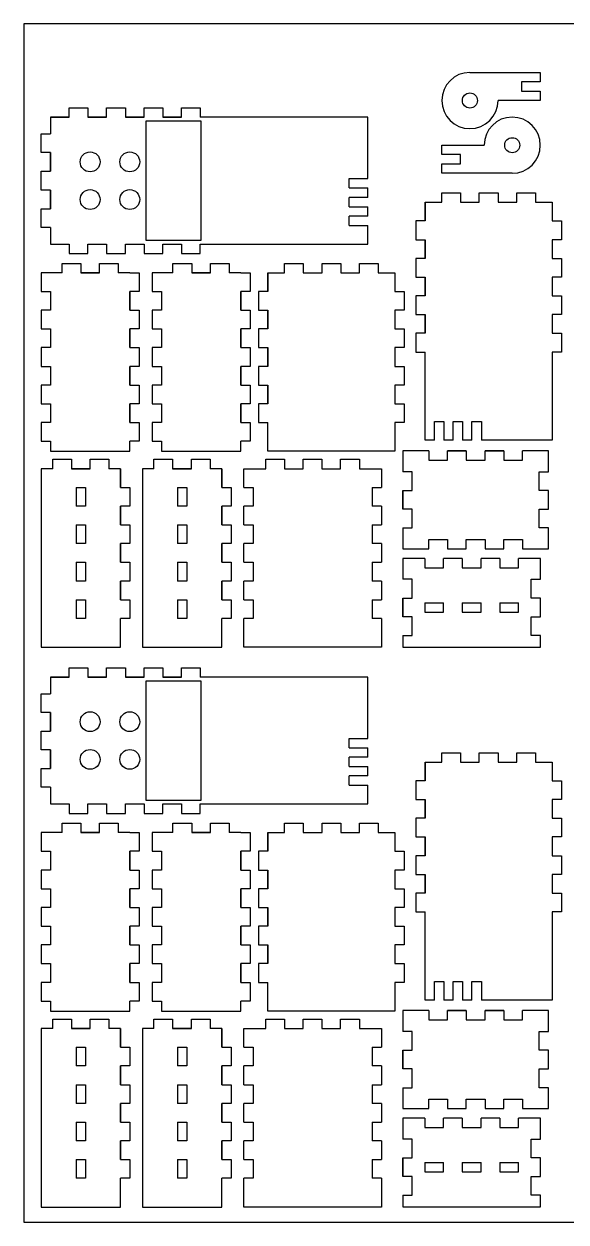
# Model space of a CAD drawing. Header units: inches. Extents: x 8.9 to 24, y -1.1 to 14.
# Drawn here: x 8.87 to 15.7, y -1.15 to 13.95 of the extents above; entities that cross this region are included whole.
import ezdxf

# ---------------------------------------------------------------- set-up
doc = ezdxf.new("R2010")
doc.units = ezdxf.units.IN
doc.header["$MEASUREMENT"] = 0

msp = doc.modelspace()

# ---------------------------------------------------------------- linework, layer by layer
for p, q in [((15.375, 13.223), (15.139, 13.223)), ((15.139, 13.223), (15.139, 13.105)), ((15.139, 13.105), (15.375, 13.105)), ((9.438, 12.777), (9.438, 12.895)), ((9.438, 12.895), (9.674, 12.895)), ((9.674, 12.895), (9.674, 12.777)), ((9.91, 12.777), (9.91, 12.895)), ((9.91, 12.895), (10.146, 12.895)), ((10.146, 12.895), (10.146, 12.777)), ((10.382, 12.777), (10.382, 12.895)), ((10.382, 12.895), (10.618, 12.895)), ((10.618, 12.895), (10.618, 12.777)), ((10.618, 12.895), (10.618, 12.777)), ((10.854, 12.777), (10.854, 12.895)), ((10.854, 12.895), (11.09, 12.895)), ((11.09, 12.895), (11.09, 12.777)), ((9.202, 12.777), (9.438, 12.777)), ((9.674, 12.777), (9.91, 12.777)), ((10.146, 12.777), (10.382, 12.777)), ((10.618, 12.777), (10.854, 12.777)), ((9.084, 12.331), (9.084, 12.567)), ((9.084, 12.567), (9.202, 12.567)), ((9.202, 12.331), (9.084, 12.331)), ((9.202, 12.095), (9.202, 12.331)), ((14.37, 12.306), (14.134, 12.306)), ((14.37, 12.188), (14.37, 12.306)), ((9.084, 11.859), (9.084, 12.095)), ((9.084, 12.095), (9.202, 12.095)), ((14.134, 12.188), (14.37, 12.188)), ((12.966, 11.885), (12.966, 12.003)), ((12.966, 12.003), (13.202, 12.003)), ((9.202, 11.859), (9.084, 11.859)), ((9.202, 11.623), (9.202, 11.859)), ((12.966, 11.885), (13.202, 11.885)), ((14.134, 11.705), (14.134, 11.823)), ((14.134, 11.823), (14.37, 11.823)), ((14.37, 11.823), (14.37, 11.705)), ((14.606, 11.705), (14.606, 11.823)), ((14.606, 11.823), (14.842, 11.823)), ((14.842, 11.823), (14.842, 11.705)), ((15.078, 11.705), (15.078, 11.823)), ((15.078, 11.823), (15.314, 11.823)), ((15.314, 11.823), (15.314, 11.705)), ((12.966, 11.649), (12.966, 11.767)), ((13.202, 11.767), (12.966, 11.767)), ((12.966, 11.649), (13.202, 11.649)), ((13.924, 11.705), (13.924, 11.469)), ((13.924, 11.705), (13.924, 11.469)), ((14.37, 11.705), (14.606, 11.705)), ((14.842, 11.705), (15.078, 11.705)), ((15.524, 11.705), (15.524, 11.469)), ((15.524, 11.705), (15.524, 11.469)), ((9.084, 11.387), (9.084, 11.623)), ((9.084, 11.623), (9.202, 11.623)), ((12.966, 11.413), (12.966, 11.531)), ((13.202, 11.531), (12.966, 11.531)), ((9.202, 11.387), (9.084, 11.387)), ((12.966, 11.413), (13.202, 11.413)), ((13.924, 11.469), (13.806, 11.469)), ((13.806, 11.469), (13.806, 11.233)), ((15.524, 11.469), (15.642, 11.469)), ((15.642, 11.469), (15.642, 11.233)), ((9.202, 11.177), (9.438, 11.177)), ((9.202, 11.177), (9.438, 11.177)), ((9.438, 11.177), (9.438, 11.059)), ((9.674, 11.177), (9.702, 11.177)), ((9.674, 11.059), (9.674, 11.177)), ((9.674, 11.177), (9.91, 11.177)), ((9.702, 11.177), (9.91, 11.177)), ((9.91, 11.177), (9.91, 11.059)), ((10.146, 11.177), (10.202, 11.177)), ((10.146, 11.059), (10.146, 11.177)), ((10.146, 11.177), (10.382, 11.177)), ((10.382, 11.177), (10.382, 11.059)), ((10.618, 11.059), (10.618, 11.177)), ((10.618, 11.177), (10.854, 11.177)), ((10.854, 11.177), (10.854, 11.059)), ((11.09, 11.059), (11.09, 11.177)), ((13.806, 11.233), (13.924, 11.233)), ((13.924, 11.233), (13.924, 11.205)), ((13.924, 11.233), (13.924, 10.997)), ((13.924, 11.205), (13.924, 10.997)), ((15.524, 11.233), (15.524, 10.997)), ((15.642, 11.233), (15.524, 11.233)), ((15.524, 11.233), (15.524, 10.997)), ((9.438, 11.059), (9.674, 11.059)), ((9.91, 11.059), (10.146, 11.059)), ((10.382, 11.059), (10.618, 11.059)), ((10.854, 11.059), (11.09, 11.059)), ((9.348, 10.817), (9.348, 10.935)), ((9.348, 10.935), (9.584, 10.935)), ((9.584, 10.935), (9.584, 10.817)), ((9.82, 10.817), (9.82, 10.935)), ((9.82, 10.935), (10.056, 10.935)), ((10.056, 10.935), (10.056, 10.817)), ((10.746, 10.817), (10.746, 10.935)), ((10.746, 10.935), (10.982, 10.935)), ((10.982, 10.935), (10.982, 10.817)), ((11.218, 10.817), (11.218, 10.935)), ((11.218, 10.935), (11.454, 10.935)), ((11.454, 10.935), (11.454, 10.817)), ((12.152, 10.817), (12.152, 10.935)), ((12.152, 10.935), (12.388, 10.935)), ((12.388, 10.935), (12.388, 10.817)), ((12.624, 10.817), (12.624, 10.935)), ((12.624, 10.935), (12.86, 10.935)), ((12.86, 10.935), (12.86, 10.817)), ((13.096, 10.817), (13.096, 10.935)), ((13.096, 10.935), (13.332, 10.935)), ((13.332, 10.935), (13.332, 10.817)), ((13.924, 10.997), (13.806, 10.997)), ((13.806, 10.997), (13.806, 10.761)), ((15.524, 10.997), (15.642, 10.997)), ((15.642, 10.997), (15.642, 10.761)), ((9.202, 10.817), (9.084, 10.817)), ((9.084, 10.817), (9.084, 10.581)), ((9.584, 10.817), (9.82, 10.817)), ((10.202, 10.817), (10.32, 10.817)), ((10.32, 10.817), (10.32, 10.581)), ((10.6, 10.817), (10.482, 10.817)), ((10.482, 10.817), (10.482, 10.581)), ((10.982, 10.817), (11.218, 10.817)), ((11.6, 10.817), (11.718, 10.817)), ((11.718, 10.817), (11.718, 10.581)), ((11.942, 10.817), (11.942, 10.581)), ((11.942, 10.817), (11.942, 10.581)), ((12.388, 10.817), (12.624, 10.817)), ((12.86, 10.817), (13.096, 10.817)), ((13.542, 10.817), (13.542, 10.581)), ((13.806, 10.761), (13.924, 10.761)), ((13.924, 10.761), (13.924, 10.705)), ((13.924, 10.761), (13.924, 10.525)), ((15.524, 10.761), (15.524, 10.525)), ((15.642, 10.761), (15.524, 10.761)), ((15.524, 10.761), (15.524, 10.525)), ((9.084, 10.581), (9.202, 10.581)), ((9.202, 10.581), (9.202, 10.345)), ((10.32, 10.581), (10.202, 10.581)), ((10.202, 10.581), (10.202, 10.345)), ((10.482, 10.581), (10.6, 10.581)), ((10.6, 10.581), (10.6, 10.345)), ((11.718, 10.581), (11.6, 10.581)), ((11.6, 10.581), (11.6, 10.345)), ((11.942, 10.581), (11.824, 10.581)), ((11.824, 10.581), (11.824, 10.345)), ((13.542, 10.581), (13.66, 10.581)), ((13.66, 10.581), (13.66, 10.345)), ((13.924, 10.525), (13.806, 10.525)), ((13.806, 10.525), (13.806, 10.289)), ((15.524, 10.525), (15.642, 10.525)), ((15.642, 10.525), (15.642, 10.289)), ((9.202, 10.345), (9.084, 10.345)), ((9.084, 10.345), (9.084, 10.109)), ((10.202, 10.345), (10.32, 10.345)), ((10.32, 10.345), (10.32, 10.109)), ((10.6, 10.345), (10.482, 10.345)), ((10.482, 10.345), (10.482, 10.109)), ((11.6, 10.345), (11.718, 10.345)), ((11.718, 10.345), (11.718, 10.109)), ((11.824, 10.345), (11.942, 10.345)), ((11.942, 10.345), (11.942, 10.317)), ((11.942, 10.345), (11.942, 10.109)), ((11.942, 10.317), (11.942, 10.109)), ((13.66, 10.345), (13.542, 10.345)), ((13.542, 10.345), (13.542, 10.109)), ((13.806, 10.289), (13.924, 10.289)), ((13.924, 10.289), (13.924, 10.053)), ((15.524, 10.289), (15.524, 10.053)), ((15.642, 10.289), (15.524, 10.289)), ((15.642, 10.289), (15.524, 10.289)), ((15.524, 10.289), (15.524, 10.053)), ((9.084, 10.109), (9.202, 10.109)), ((9.202, 10.109), (9.202, 9.873)), ((10.32, 10.109), (10.202, 10.109)), ((10.202, 10.109), (10.202, 9.873)), ((10.482, 10.109), (10.6, 10.109)), ((10.6, 10.109), (10.6, 9.873)), ((11.718, 10.109), (11.6, 10.109)), ((11.6, 10.109), (11.6, 9.873)), ((11.942, 10.109), (11.824, 10.109)), ((11.824, 10.109), (11.824, 9.873)), ((13.542, 10.109), (13.66, 10.109)), ((13.66, 10.109), (13.66, 9.873)), ((13.924, 10.053), (13.806, 10.053)), ((13.806, 10.053), (13.806, 9.817)), ((15.524, 10.053), (15.642, 10.053)), ((15.642, 10.053), (15.642, 9.817)), ((9.202, 9.873), (9.084, 9.873)), ((9.084, 9.873), (9.084, 9.637)), ((10.202, 9.873), (10.32, 9.873)), ((10.32, 9.873), (10.32, 9.637)), ((10.6, 9.873), (10.482, 9.873)), ((10.482, 9.873), (10.482, 9.637)), ((11.6, 9.873), (11.718, 9.873)), ((11.718, 9.873), (11.718, 9.637)), ((11.824, 9.873), (11.942, 9.873)), ((11.942, 9.873), (11.942, 9.817)), ((11.942, 9.873), (11.942, 9.637)), ((13.66, 9.873), (13.542, 9.873)), ((13.542, 9.873), (13.542, 9.637)), ((13.806, 9.817), (13.924, 9.817)), ((15.524, 9.817), (15.524, 9.205)), ((15.642, 9.817), (15.524, 9.817)), ((9.084, 9.637), (9.202, 9.637)), ((9.084, 9.637), (9.202, 9.637)), ((9.202, 9.637), (9.202, 9.401)), ((10.32, 9.637), (10.202, 9.637)), ((10.32, 9.637), (10.202, 9.637)), ((10.202, 9.637), (10.202, 9.401)), ((10.482, 9.637), (10.6, 9.637)), ((10.482, 9.637), (10.6, 9.637)), ((10.6, 9.637), (10.6, 9.401)), ((11.718, 9.637), (11.6, 9.637)), ((11.718, 9.637), (11.6, 9.637)), ((11.6, 9.637), (11.6, 9.401)), ((11.942, 9.637), (11.824, 9.637)), ((11.824, 9.637), (11.824, 9.401)), ((13.542, 9.637), (13.66, 9.637)), ((13.66, 9.637), (13.66, 9.401)), ((9.202, 9.401), (9.084, 9.401)), ((9.084, 9.401), (9.084, 9.165)), ((10.202, 9.401), (10.32, 9.401)), ((10.32, 9.401), (10.32, 9.165)), ((10.6, 9.401), (10.482, 9.401)), ((10.482, 9.401), (10.482, 9.165)), ((11.6, 9.401), (11.718, 9.401)), ((11.718, 9.401), (11.718, 9.165)), ((11.824, 9.401), (11.942, 9.401)), ((11.942, 9.401), (11.942, 9.165)), ((13.66, 9.401), (13.542, 9.401)), ((13.66, 9.401), (13.542, 9.401)), ((13.542, 9.401), (13.542, 9.165)), ((9.084, 9.165), (9.202, 9.165)), ((9.202, 9.165), (9.202, 8.929)), ((10.32, 9.165), (10.202, 9.165)), ((10.202, 9.165), (10.202, 8.929)), ((10.482, 9.165), (10.6, 9.165)), ((10.6, 9.165), (10.6, 8.929)), ((11.718, 9.165), (11.6, 9.165)), ((11.6, 9.165), (11.6, 8.929)), ((11.942, 9.165), (11.824, 9.165)), ((11.824, 9.165), (11.824, 8.929)), ((13.542, 9.165), (13.66, 9.165)), ((13.66, 9.165), (13.66, 8.929)), ((9.202, 8.929), (9.084, 8.929)), ((9.084, 8.929), (9.084, 8.693)), ((10.202, 8.929), (10.32, 8.929)), ((10.32, 8.929), (10.32, 8.693)), ((10.6, 8.929), (10.482, 8.929)), ((10.482, 8.929), (10.482, 8.693)), ((11.6, 8.929), (11.718, 8.929)), ((11.718, 8.929), (11.718, 8.693)), ((11.824, 8.929), (11.942, 8.929)), ((13.66, 8.929), (13.542, 8.929)), ((14.042, 8.705), (14.042, 8.941)), ((14.042, 8.941), (14.16, 8.941)), ((14.16, 8.941), (14.16, 8.705)), ((14.278, 8.705), (14.278, 8.941)), ((14.278, 8.941), (14.396, 8.941)), ((14.396, 8.941), (14.396, 8.705)), ((14.514, 8.705), (14.514, 8.941)), ((14.514, 8.941), (14.632, 8.941)), ((14.632, 8.941), (14.632, 8.705)), ((9.084, 8.693), (9.202, 8.693)), ((10.32, 8.693), (10.202, 8.693)), ((10.482, 8.693), (10.6, 8.693)), ((11.718, 8.693), (11.6, 8.693)), ((9.23, 8.347), (9.23, 8.465)), ((9.23, 8.465), (9.466, 8.465)), ((9.466, 8.465), (9.466, 8.347)), ((9.702, 8.347), (9.702, 8.465)), ((9.702, 8.465), (9.938, 8.465)), ((9.938, 8.465), (9.938, 8.347)), ((10.506, 8.347), (10.506, 8.465)), ((10.506, 8.465), (10.742, 8.465)), ((10.742, 8.465), (10.742, 8.347)), ((10.978, 8.347), (10.978, 8.465)), ((10.978, 8.465), (11.214, 8.465)), ((11.214, 8.465), (11.214, 8.347)), ((11.915, 8.347), (11.915, 8.465)), ((11.915, 8.465), (12.151, 8.465)), ((12.151, 8.465), (12.151, 8.347)), ((12.387, 8.347), (12.387, 8.465)), ((12.387, 8.465), (12.623, 8.465)), ((12.623, 8.465), (12.623, 8.347)), ((12.859, 8.347), (12.859, 8.465)), ((12.859, 8.465), (13.095, 8.465)), ((13.095, 8.465), (13.095, 8.347)), ((13.97, 8.572), (13.97, 8.454)), ((14.206, 8.454), (14.206, 8.572)), ((14.206, 8.572), (14.442, 8.572)), ((14.442, 8.572), (14.442, 8.454)), ((14.678, 8.454), (14.678, 8.572)), ((14.678, 8.572), (14.914, 8.572)), ((14.914, 8.572), (14.914, 8.454)), ((15.15, 8.454), (15.15, 8.572)), ((9.466, 8.347), (9.702, 8.347)), ((10.084, 8.347), (10.084, 8.111)), ((10.742, 8.347), (10.978, 8.347)), ((11.36, 8.347), (11.36, 8.111)), ((12.151, 8.347), (12.387, 8.347)), ((12.623, 8.347), (12.859, 8.347)), ((13.76, 8.308), (13.642, 8.308)), ((13.76, 8.072), (13.76, 8.308)), ((13.97, 8.454), (14.206, 8.454)), ((14.442, 8.454), (14.678, 8.454)), ((14.914, 8.454), (15.15, 8.454)), ((15.36, 8.072), (15.36, 8.308)), ((15.36, 8.308), (15.478, 8.308)), ((9.525, 8.111), (9.643, 8.111)), ((9.525, 8.111), (9.525, 7.875)), ((9.643, 8.111), (9.643, 7.875)), ((10.084, 8.111), (10.202, 8.111)), ((10.202, 8.111), (10.202, 7.875)), ((10.801, 8.111), (10.919, 8.111)), ((10.801, 8.111), (10.801, 7.875)), ((10.919, 8.111), (10.919, 7.875)), ((11.36, 8.111), (11.478, 8.111)), ((11.478, 8.111), (11.478, 7.875)), ((11.637, 8.111), (11.755, 8.111)), ((11.755, 8.111), (11.755, 7.875)), ((13.256, 8.111), (13.374, 8.111)), ((13.256, 8.111), (13.256, 7.875)), ((13.642, 7.836), (13.642, 8.072)), ((13.642, 8.072), (13.76, 8.072)), ((15.478, 8.072), (15.36, 8.072)), ((15.478, 7.836), (15.478, 8.072)), ((9.643, 7.875), (9.525, 7.875)), ((10.202, 7.875), (10.084, 7.875)), ((10.084, 7.875), (10.084, 7.639)), ((10.919, 7.875), (10.801, 7.875)), ((11.478, 7.875), (11.36, 7.875)), ((11.36, 7.875), (11.36, 7.639)), ((11.755, 7.875), (11.637, 7.875)), ((13.374, 7.875), (13.256, 7.875)), ((13.76, 7.836), (13.642, 7.836)), ((13.76, 7.6), (13.76, 7.836)), ((15.36, 7.6), (15.36, 7.836)), ((15.36, 7.836), (15.478, 7.836)), ((9.525, 7.639), (9.643, 7.639)), ((9.525, 7.639), (9.525, 7.403)), ((9.643, 7.639), (9.643, 7.403)), ((10.084, 7.639), (10.202, 7.639)), ((10.202, 7.639), (10.202, 7.403)), ((10.801, 7.639), (10.919, 7.639)), ((10.801, 7.639), (10.801, 7.403)), ((10.919, 7.639), (10.919, 7.403)), ((11.36, 7.639), (11.478, 7.639)), ((11.478, 7.639), (11.478, 7.403)), ((11.637, 7.639), (11.755, 7.639)), ((11.755, 7.639), (11.755, 7.403)), ((13.256, 7.639), (13.374, 7.639)), ((13.256, 7.639), (13.256, 7.403)), ((13.642, 7.6), (13.76, 7.6)), ((15.478, 7.6), (15.36, 7.6)), ((9.643, 7.403), (9.525, 7.403)), ((10.202, 7.403), (10.084, 7.403)), ((10.084, 7.403), (10.084, 7.167)), ((10.919, 7.403), (10.801, 7.403)), ((11.478, 7.403), (11.36, 7.403)), ((11.36, 7.403), (11.36, 7.167)), ((11.755, 7.403), (11.637, 7.403)), ((13.374, 7.403), (13.256, 7.403)), ((13.97, 7.336), (13.97, 7.454)), ((13.97, 7.454), (14.206, 7.454)), ((14.206, 7.454), (14.206, 7.336)), ((14.442, 7.336), (14.442, 7.454)), ((14.442, 7.454), (14.678, 7.454)), ((14.678, 7.454), (14.678, 7.336)), ((14.914, 7.336), (14.914, 7.454)), ((14.914, 7.454), (15.15, 7.454)), ((15.15, 7.454), (15.15, 7.336)), ((14.206, 7.336), (14.442, 7.336)), ((14.678, 7.336), (14.914, 7.336)), ((9.525, 7.167), (9.643, 7.167)), ((9.525, 7.167), (9.525, 6.931)), ((9.643, 7.167), (9.643, 6.931)), ((10.084, 7.167), (10.202, 7.167)), ((10.202, 7.167), (10.202, 6.931)), ((10.801, 7.167), (10.919, 7.167)), ((10.801, 7.167), (10.801, 6.931)), ((10.919, 7.167), (10.919, 6.931)), ((11.36, 7.167), (11.478, 7.167)), ((11.478, 7.167), (11.478, 6.931)), ((11.637, 7.167), (11.755, 7.167)), ((11.755, 7.167), (11.755, 6.931)), ((13.256, 7.167), (13.374, 7.167)), ((13.256, 7.167), (13.256, 6.931)), ((13.642, 7.217), (13.642, 7.099)), ((13.92, 7.217), (13.92, 7.099)), ((13.92, 7.099), (14.156, 7.099)), ((14.156, 7.099), (14.156, 7.217)), ((14.392, 7.217), (14.392, 7.099)), ((14.392, 7.099), (14.628, 7.099)), ((14.628, 7.099), (14.628, 7.217)), ((14.864, 7.217), (14.864, 7.099)), ((14.864, 7.099), (15.1, 7.099)), ((15.1, 7.099), (15.1, 7.217)), ((13.76, 6.953), (13.642, 6.953)), ((13.76, 6.717), (13.76, 6.953)), ((15.26, 6.717), (15.26, 6.953)), ((15.26, 6.953), (15.378, 6.953)), ((9.643, 6.931), (9.525, 6.931)), ((10.202, 6.931), (10.084, 6.931)), ((10.202, 6.931), (10.084, 6.931)), ((10.084, 6.931), (10.084, 6.695)), ((10.919, 6.931), (10.801, 6.931)), ((11.478, 6.931), (11.36, 6.931)), ((11.478, 6.931), (11.36, 6.931)), ((11.36, 6.931), (11.36, 6.695)), ((11.755, 6.931), (11.637, 6.931)), ((13.374, 6.931), (13.256, 6.931)), ((9.525, 6.695), (9.643, 6.695)), ((9.525, 6.695), (9.525, 6.459)), ((9.643, 6.695), (9.643, 6.459)), ((10.084, 6.695), (10.202, 6.695)), ((10.202, 6.695), (10.202, 6.459)), ((10.801, 6.695), (10.919, 6.695)), ((10.801, 6.695), (10.801, 6.459)), ((10.919, 6.695), (10.919, 6.459)), ((11.36, 6.695), (11.478, 6.695)), ((11.478, 6.695), (11.478, 6.459)), ((11.637, 6.695), (11.755, 6.695)), ((11.755, 6.695), (11.755, 6.459)), ((13.256, 6.695), (13.374, 6.695)), ((13.256, 6.695), (13.256, 6.459)), ((13.642, 6.481), (13.642, 6.717)), ((13.642, 6.717), (13.76, 6.717)), ((13.92, 6.658), (13.92, 6.54)), ((13.92, 6.658), (14.156, 6.658)), ((14.156, 6.54), (14.156, 6.658)), ((14.392, 6.658), (14.392, 6.54)), ((14.392, 6.658), (14.628, 6.658)), ((14.628, 6.54), (14.628, 6.658)), ((14.864, 6.658), (14.864, 6.54)), ((14.864, 6.658), (15.1, 6.658)), ((15.1, 6.54), (15.1, 6.658)), ((15.378, 6.717), (15.26, 6.717)), ((15.378, 6.481), (15.378, 6.717)), ((13.92, 6.54), (14.156, 6.54)), ((14.392, 6.54), (14.628, 6.54)), ((14.864, 6.54), (15.1, 6.54)), ((9.643, 6.459), (9.525, 6.459)), ((10.202, 6.459), (10.084, 6.459)), ((10.919, 6.459), (10.801, 6.459)), ((11.478, 6.459), (11.36, 6.459)), ((11.755, 6.459), (11.637, 6.459)), ((13.374, 6.459), (13.256, 6.459)), ((13.76, 6.481), (13.642, 6.481)), ((13.76, 6.245), (13.76, 6.481)), ((15.26, 6.245), (15.26, 6.481)), ((15.26, 6.481), (15.378, 6.481)), ((13.642, 6.245), (13.76, 6.245)), ((15.378, 6.245), (15.26, 6.245)), ((9.438, 5.721), (9.438, 5.839)), ((9.438, 5.839), (9.674, 5.839)), ((9.674, 5.839), (9.674, 5.721)), ((9.91, 5.721), (9.91, 5.839)), ((9.91, 5.839), (10.146, 5.839)), ((10.146, 5.839), (10.146, 5.721)), ((10.382, 5.721), (10.382, 5.839)), ((10.382, 5.839), (10.618, 5.839)), ((10.618, 5.839), (10.618, 5.721)), ((10.618, 5.839), (10.618, 5.721)), ((10.854, 5.721), (10.854, 5.839)), ((10.854, 5.839), (11.09, 5.839)), ((11.09, 5.839), (11.09, 5.721)), ((9.202, 5.721), (9.438, 5.721)), ((9.674, 5.721), (9.91, 5.721)), ((10.146, 5.721), (10.382, 5.721)), ((10.618, 5.721), (10.854, 5.721)), ((9.084, 5.275), (9.084, 5.511)), ((9.084, 5.511), (9.202, 5.511)), ((9.202, 5.275), (9.084, 5.275)), ((9.202, 5.039), (9.202, 5.275)), ((9.084, 4.803), (9.084, 5.039)), ((9.084, 5.039), (9.202, 5.039)), ((12.966, 4.829), (12.966, 4.947)), ((12.966, 4.947), (13.202, 4.947)), ((9.202, 4.803), (9.084, 4.803)), ((9.202, 4.567), (9.202, 4.803)), ((12.966, 4.829), (13.202, 4.829)), ((12.966, 4.593), (12.966, 4.711)), ((13.202, 4.711), (12.966, 4.711)), ((14.134, 4.649), (14.134, 4.767)), ((14.134, 4.767), (14.37, 4.767)), ((14.37, 4.767), (14.37, 4.649)), ((14.606, 4.649), (14.606, 4.767)), ((14.606, 4.767), (14.842, 4.767)), ((14.842, 4.767), (14.842, 4.649)), ((15.078, 4.649), (15.078, 4.767)), ((15.078, 4.767), (15.314, 4.767)), ((15.314, 4.767), (15.314, 4.649)), ((9.084, 4.331), (9.084, 4.567)), ((9.084, 4.567), (9.202, 4.567)), ((12.966, 4.593), (13.202, 4.593)), ((13.924, 4.649), (13.924, 4.413)), ((13.924, 4.649), (13.924, 4.413)), ((14.37, 4.649), (14.606, 4.649)), ((14.842, 4.649), (15.078, 4.649)), ((15.524, 4.649), (15.524, 4.413)), ((15.524, 4.649), (15.524, 4.413)), ((12.966, 4.357), (12.966, 4.475)), ((13.202, 4.475), (12.966, 4.475)), ((13.924, 4.413), (13.806, 4.413)), ((13.806, 4.413), (13.806, 4.177)), ((15.524, 4.413), (15.642, 4.413)), ((15.642, 4.413), (15.642, 4.177)), ((9.202, 4.331), (9.084, 4.331)), ((12.966, 4.357), (13.202, 4.357)), ((9.202, 4.121), (9.438, 4.121)), ((9.202, 4.121), (9.438, 4.121)), ((9.438, 4.121), (9.438, 4.003)), ((9.674, 4.003), (9.674, 4.121)), ((9.674, 4.121), (9.91, 4.121)), ((9.674, 4.121), (9.702, 4.121)), ((9.702, 4.121), (9.91, 4.121)), ((9.91, 4.121), (9.91, 4.003)), ((10.146, 4.003), (10.146, 4.121)), ((10.146, 4.121), (10.382, 4.121)), ((10.146, 4.121), (10.202, 4.121)), ((10.382, 4.121), (10.382, 4.003)), ((10.618, 4.003), (10.618, 4.121)), ((10.618, 4.121), (10.854, 4.121)), ((10.854, 4.121), (10.854, 4.003)), ((11.09, 4.003), (11.09, 4.121)), ((13.806, 4.177), (13.924, 4.177)), ((13.924, 4.177), (13.924, 3.941)), ((13.924, 4.177), (13.924, 4.149)), ((13.924, 4.149), (13.924, 3.941)), ((15.642, 4.177), (15.524, 4.177)), ((15.524, 4.177), (15.524, 3.941)), ((15.524, 4.177), (15.524, 3.941)), ((9.438, 4.003), (9.674, 4.003)), ((9.91, 4.003), (10.146, 4.003)), ((10.382, 4.003), (10.618, 4.003)), ((10.854, 4.003), (11.09, 4.003)), ((13.924, 3.941), (13.806, 3.941)), ((13.806, 3.941), (13.806, 3.705)), ((15.524, 3.941), (15.642, 3.941)), ((15.642, 3.941), (15.642, 3.705)), ((9.348, 3.761), (9.348, 3.879)), ((9.348, 3.879), (9.584, 3.879)), ((9.584, 3.879), (9.584, 3.761)), ((9.82, 3.761), (9.82, 3.879)), ((9.82, 3.879), (10.056, 3.879)), ((10.056, 3.879), (10.056, 3.761)), ((10.746, 3.761), (10.746, 3.879)), ((10.746, 3.879), (10.982, 3.879)), ((10.982, 3.879), (10.982, 3.761)), ((11.218, 3.761), (11.218, 3.879)), ((11.218, 3.879), (11.454, 3.879)), ((11.454, 3.879), (11.454, 3.761)), ((12.152, 3.761), (12.152, 3.879)), ((12.152, 3.879), (12.388, 3.879)), ((12.388, 3.879), (12.388, 3.761)), ((12.624, 3.761), (12.624, 3.879)), ((12.624, 3.879), (12.86, 3.879)), ((12.86, 3.879), (12.86, 3.761)), ((13.096, 3.761), (13.096, 3.879)), ((13.096, 3.879), (13.332, 3.879)), ((13.332, 3.879), (13.332, 3.761)), ((9.202, 3.761), (9.084, 3.761)), ((9.084, 3.761), (9.084, 3.525)), ((9.584, 3.761), (9.82, 3.761)), ((10.202, 3.761), (10.32, 3.761)), ((10.32, 3.761), (10.32, 3.525)), ((10.6, 3.761), (10.482, 3.761)), ((10.482, 3.761), (10.482, 3.525)), ((10.982, 3.761), (11.218, 3.761)), ((11.6, 3.761), (11.718, 3.761)), ((11.718, 3.761), (11.718, 3.525)), ((11.942, 3.761), (11.942, 3.525)), ((11.942, 3.761), (11.942, 3.525)), ((12.388, 3.761), (12.624, 3.761)), ((12.86, 3.761), (13.096, 3.761)), ((13.542, 3.761), (13.542, 3.525)), ((13.806, 3.705), (13.924, 3.705)), ((13.924, 3.705), (13.924, 3.469)), ((13.924, 3.705), (13.924, 3.649)), ((15.642, 3.705), (15.524, 3.705)), ((15.524, 3.705), (15.524, 3.469)), ((15.524, 3.705), (15.524, 3.469)), ((9.084, 3.525), (9.202, 3.525)), ((9.202, 3.525), (9.202, 3.289)), ((10.32, 3.525), (10.202, 3.525)), ((10.202, 3.525), (10.202, 3.289)), ((10.482, 3.525), (10.6, 3.525)), ((10.6, 3.525), (10.6, 3.289)), ((11.718, 3.525), (11.6, 3.525)), ((11.6, 3.525), (11.6, 3.289)), ((11.942, 3.525), (11.824, 3.525)), ((11.824, 3.525), (11.824, 3.289)), ((13.542, 3.525), (13.66, 3.525)), ((13.66, 3.525), (13.66, 3.289)), ((13.924, 3.469), (13.806, 3.469)), ((13.806, 3.469), (13.806, 3.233)), ((15.524, 3.469), (15.642, 3.469)), ((15.642, 3.469), (15.642, 3.233)), ((9.202, 3.289), (9.084, 3.289)), ((9.084, 3.289), (9.084, 3.053)), ((10.202, 3.289), (10.32, 3.289)), ((10.32, 3.289), (10.32, 3.053)), ((10.6, 3.289), (10.482, 3.289)), ((10.482, 3.289), (10.482, 3.053)), ((11.6, 3.289), (11.718, 3.289)), ((11.718, 3.289), (11.718, 3.053)), ((11.824, 3.289), (11.942, 3.289)), ((11.942, 3.289), (11.942, 3.053)), ((11.942, 3.289), (11.942, 3.261)), ((11.942, 3.261), (11.942, 3.053)), ((13.66, 3.289), (13.542, 3.289)), ((13.542, 3.289), (13.542, 3.053)), ((13.806, 3.233), (13.924, 3.233)), ((13.924, 3.233), (13.924, 2.997)), ((15.642, 3.233), (15.524, 3.233)), ((15.642, 3.233), (15.524, 3.233)), ((15.524, 3.233), (15.524, 2.997)), ((15.524, 3.233), (15.524, 2.997)), ((9.084, 3.053), (9.202, 3.053)), ((9.202, 3.053), (9.202, 2.817)), ((10.32, 3.053), (10.202, 3.053)), ((10.202, 3.053), (10.202, 2.817)), ((10.482, 3.053), (10.6, 3.053)), ((10.6, 3.053), (10.6, 2.817)), ((11.718, 3.053), (11.6, 3.053)), ((11.6, 3.053), (11.6, 2.817)), ((11.942, 3.053), (11.824, 3.053)), ((11.824, 3.053), (11.824, 2.817)), ((13.542, 3.053), (13.66, 3.053)), ((13.66, 3.053), (13.66, 2.817)), ((13.924, 2.997), (13.806, 2.997)), ((13.806, 2.997), (13.806, 2.761)), ((15.524, 2.997), (15.642, 2.997)), ((15.642, 2.997), (15.642, 2.761)), ((9.202, 2.817), (9.084, 2.817)), ((9.084, 2.817), (9.084, 2.581)), ((10.202, 2.817), (10.32, 2.817)), ((10.32, 2.817), (10.32, 2.581)), ((10.6, 2.817), (10.482, 2.817)), ((10.482, 2.817), (10.482, 2.581)), ((11.6, 2.817), (11.718, 2.817)), ((11.718, 2.817), (11.718, 2.581)), ((11.824, 2.817), (11.942, 2.817)), ((11.942, 2.817), (11.942, 2.581)), ((11.942, 2.817), (11.942, 2.761)), ((13.66, 2.817), (13.542, 2.817)), ((13.542, 2.817), (13.542, 2.581)), ((13.806, 2.761), (13.924, 2.761)), ((15.642, 2.761), (15.524, 2.761)), ((15.524, 2.761), (15.524, 2.149)), ((9.084, 2.581), (9.202, 2.581)), ((9.084, 2.581), (9.202, 2.581)), ((9.202, 2.581), (9.202, 2.345)), ((10.32, 2.581), (10.202, 2.581)), ((10.32, 2.581), (10.202, 2.581)), ((10.202, 2.581), (10.202, 2.345)), ((10.482, 2.581), (10.6, 2.581)), ((10.482, 2.581), (10.6, 2.581)), ((10.6, 2.581), (10.6, 2.345)), ((11.718, 2.581), (11.6, 2.581)), ((11.718, 2.581), (11.6, 2.581)), ((11.6, 2.581), (11.6, 2.345)), ((11.942, 2.581), (11.824, 2.581)), ((11.824, 2.581), (11.824, 2.345)), ((13.542, 2.581), (13.66, 2.581)), ((13.66, 2.581), (13.66, 2.345)), ((9.202, 2.345), (9.084, 2.345)), ((9.084, 2.345), (9.084, 2.109)), ((10.202, 2.345), (10.32, 2.345)), ((10.32, 2.345), (10.32, 2.109)), ((10.6, 2.345), (10.482, 2.345)), ((10.482, 2.345), (10.482, 2.109)), ((11.6, 2.345), (11.718, 2.345)), ((11.718, 2.345), (11.718, 2.109)), ((11.824, 2.345), (11.942, 2.345)), ((11.942, 2.345), (11.942, 2.109)), ((13.66, 2.345), (13.542, 2.345)), ((13.66, 2.345), (13.542, 2.345)), ((13.542, 2.345), (13.542, 2.109)), ((9.084, 2.109), (9.202, 2.109)), ((9.202, 2.109), (9.202, 1.873)), ((10.32, 2.109), (10.202, 2.109)), ((10.202, 2.109), (10.202, 1.873)), ((10.482, 2.109), (10.6, 2.109)), ((10.6, 2.109), (10.6, 1.873)), ((11.718, 2.109), (11.6, 2.109)), ((11.6, 2.109), (11.6, 1.873)), ((11.942, 2.109), (11.824, 2.109)), ((11.824, 2.109), (11.824, 1.873)), ((13.542, 2.109), (13.66, 2.109)), ((13.66, 2.109), (13.66, 1.873)), ((9.202, 1.873), (9.084, 1.873)), ((9.084, 1.873), (9.084, 1.637)), ((10.202, 1.873), (10.32, 1.873)), ((10.32, 1.873), (10.32, 1.637)), ((10.6, 1.873), (10.482, 1.873)), ((10.482, 1.873), (10.482, 1.637)), ((11.6, 1.873), (11.718, 1.873)), ((11.718, 1.873), (11.718, 1.637)), ((11.824, 1.873), (11.942, 1.873)), ((13.66, 1.873), (13.542, 1.873)), ((14.042, 1.649), (14.042, 1.885)), ((14.042, 1.885), (14.16, 1.885)), ((14.16, 1.885), (14.16, 1.649)), ((14.278, 1.649), (14.278, 1.885)), ((14.278, 1.885), (14.396, 1.885)), ((14.396, 1.885), (14.396, 1.649)), ((14.514, 1.649), (14.514, 1.885)), ((14.514, 1.885), (14.632, 1.885)), ((14.632, 1.885), (14.632, 1.649)), ((9.084, 1.637), (9.202, 1.637)), ((10.32, 1.637), (10.202, 1.637)), ((10.482, 1.637), (10.6, 1.637)), ((11.718, 1.637), (11.6, 1.637)), ((13.97, 1.517), (13.97, 1.399)), ((14.206, 1.399), (14.206, 1.517)), ((14.206, 1.517), (14.442, 1.517)), ((14.442, 1.517), (14.442, 1.399)), ((14.678, 1.399), (14.678, 1.517)), ((14.678, 1.517), (14.914, 1.517)), ((14.914, 1.517), (14.914, 1.399)), ((15.15, 1.399), (15.15, 1.517)), ((9.23, 1.291), (9.23, 1.409)), ((9.23, 1.409), (9.466, 1.409)), ((9.466, 1.409), (9.466, 1.291)), ((9.702, 1.291), (9.702, 1.409)), ((9.702, 1.409), (9.938, 1.409)), ((9.938, 1.409), (9.938, 1.291)), ((10.506, 1.291), (10.506, 1.409)), ((10.506, 1.409), (10.742, 1.409)), ((10.742, 1.409), (10.742, 1.291)), ((10.978, 1.291), (10.978, 1.409)), ((10.978, 1.409), (11.214, 1.409)), ((11.214, 1.409), (11.214, 1.291)), ((11.915, 1.291), (11.915, 1.409)), ((11.915, 1.409), (12.151, 1.409)), ((12.151, 1.409), (12.151, 1.291)), ((12.387, 1.291), (12.387, 1.409)), ((12.387, 1.409), (12.623, 1.409)), ((12.623, 1.409), (12.623, 1.291)), ((12.859, 1.291), (12.859, 1.409)), ((12.859, 1.409), (13.095, 1.409)), ((13.095, 1.409), (13.095, 1.291)), ((13.97, 1.399), (14.206, 1.399)), ((14.442, 1.399), (14.678, 1.399)), ((14.914, 1.399), (15.15, 1.399)), ((9.466, 1.291), (9.702, 1.291)), ((10.084, 1.291), (10.084, 1.055)), ((10.742, 1.291), (10.978, 1.291)), ((11.36, 1.291), (11.36, 1.055)), ((12.151, 1.291), (12.387, 1.291)), ((12.623, 1.291), (12.859, 1.291)), ((13.76, 1.253), (13.642, 1.253)), ((13.76, 1.017), (13.76, 1.253)), ((15.36, 1.017), (15.36, 1.253)), ((15.36, 1.253), (15.478, 1.253)), ((9.525, 1.055), (9.643, 1.055)), ((9.525, 1.055), (9.525, 0.819)), ((9.643, 1.055), (9.643, 0.819)), ((10.084, 1.055), (10.202, 1.055)), ((10.202, 1.055), (10.202, 0.819)), ((10.801, 1.055), (10.919, 1.055)), ((10.801, 1.055), (10.801, 0.819)), ((10.919, 1.055), (10.919, 0.819)), ((11.36, 1.055), (11.478, 1.055)), ((11.478, 1.055), (11.478, 0.819)), ((11.637, 1.055), (11.755, 1.055)), ((11.755, 1.055), (11.755, 0.819)), ((13.256, 1.055), (13.374, 1.055)), ((13.256, 1.055), (13.256, 0.819)), ((13.642, 0.781), (13.642, 1.017)), ((13.642, 1.017), (13.76, 1.017)), ((15.478, 1.017), (15.36, 1.017)), ((15.478, 0.781), (15.478, 1.017)), ((9.643, 0.819), (9.525, 0.819)), ((10.202, 0.819), (10.084, 0.819)), ((10.084, 0.819), (10.084, 0.583)), ((10.919, 0.819), (10.801, 0.819)), ((11.478, 0.819), (11.36, 0.819)), ((11.36, 0.819), (11.36, 0.583)), ((11.755, 0.819), (11.637, 0.819)), ((13.374, 0.819), (13.256, 0.819)), ((13.76, 0.781), (13.642, 0.781)), ((13.76, 0.545), (13.76, 0.781)), ((15.36, 0.545), (15.36, 0.781)), ((15.36, 0.781), (15.478, 0.781)), ((9.525, 0.583), (9.643, 0.583)), ((9.525, 0.583), (9.525, 0.347)), ((9.643, 0.583), (9.643, 0.347)), ((10.084, 0.583), (10.202, 0.583)), ((10.202, 0.583), (10.202, 0.347)), ((10.801, 0.583), (10.919, 0.583)), ((10.801, 0.583), (10.801, 0.347)), ((10.919, 0.583), (10.919, 0.347)), ((11.36, 0.583), (11.478, 0.583)), ((11.478, 0.583), (11.478, 0.347)), ((11.637, 0.583), (11.755, 0.583)), ((11.755, 0.583), (11.755, 0.347)), ((13.256, 0.583), (13.374, 0.583)), ((13.256, 0.583), (13.256, 0.347)), ((13.642, 0.545), (13.76, 0.545)), ((15.478, 0.545), (15.36, 0.545)), ((9.643, 0.347), (9.525, 0.347)), ((10.202, 0.347), (10.084, 0.347)), ((10.084, 0.347), (10.084, 0.111)), ((10.919, 0.347), (10.801, 0.347)), ((11.478, 0.347), (11.36, 0.347)), ((11.36, 0.347), (11.36, 0.111)), ((11.755, 0.347), (11.637, 0.347)), ((13.374, 0.347), (13.256, 0.347)), ((13.97, 0.281), (13.97, 0.399)), ((13.97, 0.399), (14.206, 0.399)), ((14.206, 0.399), (14.206, 0.281)), ((14.442, 0.281), (14.442, 0.399)), ((14.442, 0.399), (14.678, 0.399)), ((14.678, 0.399), (14.678, 0.281)), ((14.914, 0.281), (14.914, 0.399)), ((14.914, 0.399), (15.15, 0.399)), ((15.15, 0.399), (15.15, 0.281)), ((13.642, 0.162), (13.642, 0.044)), ((13.92, 0.162), (13.92, 0.044)), ((14.156, 0.044), (14.156, 0.162)), ((14.206, 0.281), (14.442, 0.281)), ((14.392, 0.162), (14.392, 0.044)), ((14.628, 0.044), (14.628, 0.162)), ((14.678, 0.281), (14.914, 0.281)), ((14.864, 0.162), (14.864, 0.044)), ((15.1, 0.044), (15.1, 0.162)), ((9.525, 0.111), (9.643, 0.111)), ((9.525, 0.111), (9.525, -0.125)), ((9.643, 0.111), (9.643, -0.125)), ((10.084, 0.111), (10.202, 0.111)), ((10.202, 0.111), (10.202, -0.125)), ((10.801, 0.111), (10.919, 0.111)), ((10.801, 0.111), (10.801, -0.125)), ((10.919, 0.111), (10.919, -0.125)), ((11.36, 0.111), (11.478, 0.111)), ((11.478, 0.111), (11.478, -0.125)), ((11.637, 0.111), (11.755, 0.111)), ((11.755, 0.111), (11.755, -0.125)), ((13.256, 0.111), (13.374, 0.111)), ((13.256, 0.111), (13.256, -0.125)), ((13.92, 0.044), (14.156, 0.044)), ((14.392, 0.044), (14.628, 0.044)), ((14.864, 0.044), (15.1, 0.044)), ((9.643, -0.125), (9.525, -0.125)), ((10.202, -0.125), (10.084, -0.125)), ((10.202, -0.125), (10.084, -0.125)), ((10.084, -0.125), (10.084, -0.361)), ((10.919, -0.125), (10.801, -0.125)), ((11.478, -0.125), (11.36, -0.125)), ((11.478, -0.125), (11.36, -0.125)), ((11.36, -0.125), (11.36, -0.361)), ((11.755, -0.125), (11.637, -0.125)), ((13.374, -0.125), (13.256, -0.125)), ((13.76, -0.102), (13.642, -0.102)), ((13.76, -0.338), (13.76, -0.102)), ((15.26, -0.338), (15.26, -0.102)), ((15.26, -0.102), (15.378, -0.102)), ((9.525, -0.361), (9.643, -0.361)), ((9.525, -0.361), (9.525, -0.597)), ((9.643, -0.361), (9.643, -0.597)), ((10.084, -0.361), (10.202, -0.361)), ((10.202, -0.361), (10.202, -0.597)), ((10.801, -0.361), (10.919, -0.361)), ((10.801, -0.361), (10.801, -0.597)), ((10.919, -0.361), (10.919, -0.597)), ((11.36, -0.361), (11.478, -0.361)), ((11.478, -0.361), (11.478, -0.597)), ((11.637, -0.361), (11.755, -0.361)), ((11.755, -0.361), (11.755, -0.597)), ((13.256, -0.361), (13.374, -0.361)), ((13.256, -0.361), (13.256, -0.597)), ((13.642, -0.574), (13.642, -0.338)), ((13.642, -0.338), (13.76, -0.338)), ((13.92, -0.397), (13.92, -0.515)), ((13.92, -0.397), (14.156, -0.397)), ((14.156, -0.515), (14.156, -0.397)), ((14.392, -0.397), (14.392, -0.515)), ((14.392, -0.397), (14.628, -0.397)), ((14.628, -0.515), (14.628, -0.397)), ((14.864, -0.397), (14.864, -0.515)), ((14.864, -0.397), (15.1, -0.397)), ((15.1, -0.515), (15.1, -0.397)), ((15.378, -0.338), (15.26, -0.338)), ((15.378, -0.574), (15.378, -0.338)), ((9.643, -0.597), (9.525, -0.597)), ((10.202, -0.597), (10.084, -0.597)), ((10.919, -0.597), (10.801, -0.597)), ((11.478, -0.597), (11.36, -0.597)), ((11.755, -0.597), (11.637, -0.597)), ((13.374, -0.597), (13.256, -0.597)), ((13.76, -0.574), (13.642, -0.574)), ((13.76, -0.81), (13.76, -0.574)), ((13.92, -0.515), (14.156, -0.515)), ((14.392, -0.515), (14.628, -0.515)), ((14.864, -0.515), (15.1, -0.515)), ((15.26, -0.81), (15.26, -0.574)), ((15.26, -0.574), (15.378, -0.574)), ((13.642, -0.81), (13.76, -0.81)), ((15.378, -0.81), (15.26, -0.81))]:
    msp.add_line(p, q)
for points in [[(8.868, -1.148), (23.968, -1.148), (23.968, 13.952), (8.868, 13.952)], [(11.102, 11.227), (11.102, 12.727), (10.402, 12.727), (10.402, 11.227)], [(11.102, 4.171), (11.102, 5.671), (10.402, 5.671), (10.402, 4.171)]]:
    msp.add_lwpolyline(points, close=True)
for points in [[(14.488, 13.341), (15.375, 13.341), (15.375, 13.223)], [(15.375, 13.105), (15.375, 12.987), (14.842, 12.987)], [(9.438, 12.777), (9.202, 12.777), (9.202, 12.567)], [(9.91, 12.777), (9.674, 12.777)], [(10.382, 12.777), (10.146, 12.777)], [(10.854, 12.777), (10.618, 12.777)], [(13.202, 12.003), (13.202, 12.777), (11.09, 12.777)], [(14.134, 12.306), (14.134, 12.424), (14.667, 12.424)], [(9.202, 12.331), (9.202, 12.095)], [(15.021, 12.07), (14.134, 12.07), (14.134, 12.188)], [(9.202, 11.859), (9.202, 11.623)], [(13.202, 11.767), (13.202, 11.885)], [(13.202, 11.531), (13.202, 11.649)], [(13.924, 11.469), (13.924, 11.705), (14.134, 11.705)], [(14.37, 11.705), (14.606, 11.705)], [(14.842, 11.705), (15.078, 11.705)], [(15.314, 11.705), (15.524, 11.705), (15.524, 11.469)], [(9.202, 11.387), (9.202, 11.177), (9.438, 11.177)], [(11.09, 11.177), (13.202, 11.177), (13.202, 11.413)], [(9.674, 11.177), (9.91, 11.177)], [(10.146, 11.177), (10.382, 11.177)], [(10.618, 11.177), (10.854, 11.177)], [(13.924, 10.997), (13.924, 11.233)], [(15.524, 11.233), (15.524, 10.997)], [(9.348, 10.817), (9.202, 10.817)], [(9.82, 10.817), (9.584, 10.817)], [(10.202, 10.817), (10.056, 10.817)], [(10.746, 10.817), (10.6, 10.817)], [(11.218, 10.817), (10.982, 10.817)], [(11.6, 10.817), (11.454, 10.817)], [(11.942, 10.581), (11.942, 10.817), (12.152, 10.817)], [(12.388, 10.817), (12.624, 10.817)], [(12.86, 10.817), (13.096, 10.817)], [(13.332, 10.817), (13.542, 10.817), (13.542, 10.581)], [(13.924, 10.525), (13.924, 10.761)], [(15.524, 10.761), (15.524, 10.525)], [(9.202, 10.581), (9.202, 10.345)], [(10.202, 10.345), (10.202, 10.581)], [(10.6, 10.581), (10.6, 10.345)], [(11.6, 10.345), (11.6, 10.581)], [(11.942, 10.109), (11.942, 10.345)], [(13.542, 10.345), (13.542, 10.109)], [(13.924, 10.053), (13.924, 10.289)], [(15.524, 10.289), (15.524, 10.053)], [(9.202, 10.109), (9.202, 9.873)], [(10.202, 9.873), (10.202, 10.109)], [(10.6, 10.109), (10.6, 9.873)], [(11.6, 9.873), (11.6, 10.109)], [(11.942, 9.637), (11.942, 9.873)], [(13.542, 9.873), (13.542, 9.637)], [(14.042, 8.705), (13.924, 8.705), (13.924, 9.817)], [(15.524, 9.817), (15.524, 8.705), (14.632, 8.705)], [(9.202, 9.637), (9.202, 9.401)], [(10.202, 9.401), (10.202, 9.637)], [(10.6, 9.637), (10.6, 9.401)], [(11.6, 9.401), (11.6, 9.637)], [(11.942, 9.165), (11.942, 9.401)], [(13.542, 9.401), (13.542, 9.165)], [(9.202, 9.165), (9.202, 8.929)], [(10.202, 8.929), (10.202, 9.165)], [(10.6, 9.165), (10.6, 8.929)], [(11.6, 8.929), (11.6, 9.165)], [(13.542, 8.929), (13.542, 8.567), (11.942, 8.567), (11.942, 8.929)], [(9.202, 8.693), (9.202, 8.567), (10.202, 8.567), (10.202, 8.693)], [(10.6, 8.693), (10.6, 8.567), (11.6, 8.567), (11.6, 8.693)], [(14.278, 8.705), (14.16, 8.705)], [(14.514, 8.705), (14.396, 8.705)], [(13.97, 8.572), (13.642, 8.572), (13.642, 8.308)], [(14.442, 8.572), (14.206, 8.572)], [(14.914, 8.572), (14.678, 8.572)], [(15.478, 8.308), (15.478, 8.572), (15.15, 8.572)], [(9.23, 8.347), (9.084, 8.347), (9.084, 6.097), (10.084, 6.097), (10.084, 6.459)], [(9.702, 8.347), (9.466, 8.347)], [(10.084, 8.111), (10.084, 8.347), (9.938, 8.347)], [(10.506, 8.347), (10.36, 8.347), (10.36, 6.097), (11.36, 6.097), (11.36, 6.459)], [(10.978, 8.347), (10.742, 8.347)], [(11.36, 8.111), (11.36, 8.347), (11.214, 8.347)], [(11.637, 8.111), (11.637, 8.347), (11.915, 8.347)], [(12.151, 8.347), (12.387, 8.347)], [(12.623, 8.347), (12.859, 8.347)], [(13.095, 8.347), (13.374, 8.347), (13.374, 8.111)], [(13.642, 8.072), (13.642, 7.836)], [(15.478, 7.836), (15.478, 8.072)], [(10.084, 7.639), (10.084, 7.875)], [(11.36, 7.639), (11.36, 7.875)], [(11.637, 7.639), (11.637, 7.875)], [(13.374, 7.875), (13.374, 7.639)], [(13.642, 7.6), (13.642, 7.336), (13.97, 7.336)], [(15.15, 7.336), (15.478, 7.336), (15.478, 7.6)], [(10.084, 7.167), (10.084, 7.403)], [(11.36, 7.167), (11.36, 7.403)], [(11.637, 7.167), (11.637, 7.403)], [(13.374, 7.403), (13.374, 7.167)], [(14.206, 7.336), (14.442, 7.336)], [(14.678, 7.336), (14.914, 7.336)], [(13.92, 7.217), (13.642, 7.217), (13.642, 6.953)], [(14.392, 7.217), (14.156, 7.217)], [(14.864, 7.217), (14.628, 7.217)], [(15.378, 6.953), (15.378, 7.217), (15.1, 7.217)], [(10.084, 6.695), (10.084, 6.931)], [(11.36, 6.695), (11.36, 6.931)], [(11.637, 6.695), (11.637, 6.931)], [(13.374, 6.931), (13.374, 6.695)], [(13.642, 6.717), (13.642, 6.481)], [(15.378, 6.481), (15.378, 6.717)], [(13.374, 6.459), (13.374, 6.097), (11.637, 6.097), (11.637, 6.459)], [(13.642, 6.245), (13.642, 6.099), (15.378, 6.099), (15.378, 6.245)], [(9.438, 5.721), (9.202, 5.721), (9.202, 5.511)], [(9.91, 5.721), (9.674, 5.721)], [(10.382, 5.721), (10.146, 5.721)], [(10.854, 5.721), (10.618, 5.721)], [(13.202, 4.947), (13.202, 5.721), (11.09, 5.721)], [(9.202, 5.275), (9.202, 5.039)], [(9.202, 4.803), (9.202, 4.567)], [(13.202, 4.711), (13.202, 4.829)], [(13.202, 4.475), (13.202, 4.593)], [(13.924, 4.413), (13.924, 4.649), (14.134, 4.649)], [(14.37, 4.649), (14.606, 4.649)], [(14.842, 4.649), (15.078, 4.649)], [(15.314, 4.649), (15.524, 4.649), (15.524, 4.413)], [(9.202, 4.331), (9.202, 4.121), (9.438, 4.121)], [(11.09, 4.121), (13.202, 4.121), (13.202, 4.357)], [(9.674, 4.121), (9.91, 4.121)], [(10.146, 4.121), (10.382, 4.121)], [(10.618, 4.121), (10.854, 4.121)], [(13.924, 3.941), (13.924, 4.177)], [(15.524, 4.177), (15.524, 3.941)], [(9.348, 3.761), (9.202, 3.761)], [(9.82, 3.761), (9.584, 3.761)], [(10.202, 3.761), (10.056, 3.761)], [(10.746, 3.761), (10.6, 3.761)], [(11.218, 3.761), (10.982, 3.761)], [(11.6, 3.761), (11.454, 3.761)], [(11.942, 3.525), (11.942, 3.761), (12.152, 3.761)], [(12.388, 3.761), (12.624, 3.761)], [(12.86, 3.761), (13.096, 3.761)], [(13.332, 3.761), (13.542, 3.761), (13.542, 3.525)], [(13.924, 3.469), (13.924, 3.705)], [(15.524, 3.705), (15.524, 3.469)], [(9.202, 3.525), (9.202, 3.289)], [(10.202, 3.289), (10.202, 3.525)], [(10.6, 3.525), (10.6, 3.289)], [(11.6, 3.289), (11.6, 3.525)], [(11.942, 3.053), (11.942, 3.289)], [(13.542, 3.289), (13.542, 3.053)], [(13.924, 2.997), (13.924, 3.233)], [(15.524, 3.233), (15.524, 2.997)], [(9.202, 3.053), (9.202, 2.817)], [(10.202, 2.817), (10.202, 3.053)], [(10.6, 3.053), (10.6, 2.817)], [(11.6, 2.817), (11.6, 3.053)], [(11.942, 2.581), (11.942, 2.817)], [(13.542, 2.817), (13.542, 2.581)], [(14.042, 1.649), (13.924, 1.649), (13.924, 2.761)], [(15.524, 2.761), (15.524, 1.649), (14.632, 1.649)], [(9.202, 2.581), (9.202, 2.345)], [(10.202, 2.345), (10.202, 2.581)], [(10.6, 2.581), (10.6, 2.345)], [(11.6, 2.345), (11.6, 2.581)], [(11.942, 2.109), (11.942, 2.345)], [(13.542, 2.345), (13.542, 2.109)], [(9.202, 2.109), (9.202, 1.873)], [(10.202, 1.873), (10.202, 2.109)], [(10.6, 2.109), (10.6, 1.873)], [(11.6, 1.873), (11.6, 2.109)], [(13.542, 1.873), (13.542, 1.511), (11.942, 1.511), (11.942, 1.873)], [(9.202, 1.637), (9.202, 1.511), (10.202, 1.511), (10.202, 1.637)], [(10.6, 1.637), (10.6, 1.511), (11.6, 1.511), (11.6, 1.637)], [(13.97, 1.517), (13.642, 1.517), (13.642, 1.253)], [(14.278, 1.649), (14.16, 1.649)], [(14.442, 1.517), (14.206, 1.517)], [(14.514, 1.649), (14.396, 1.649)], [(14.914, 1.517), (14.678, 1.517)], [(15.478, 1.253), (15.478, 1.517), (15.15, 1.517)], [(9.23, 1.291), (9.084, 1.291), (9.084, -0.959), (10.084, -0.959), (10.084, -0.597)], [(9.702, 1.291), (9.466, 1.291)], [(10.084, 1.055), (10.084, 1.291), (9.938, 1.291)], [(10.506, 1.291), (10.36, 1.291), (10.36, -0.959), (11.36, -0.959), (11.36, -0.597)], [(10.978, 1.291), (10.742, 1.291)], [(11.36, 1.055), (11.36, 1.291), (11.214, 1.291)], [(11.637, 1.055), (11.637, 1.291), (11.915, 1.291)], [(12.151, 1.291), (12.387, 1.291)], [(12.623, 1.291), (12.859, 1.291)], [(13.095, 1.291), (13.374, 1.291), (13.374, 1.055)], [(13.642, 1.017), (13.642, 0.781)], [(15.478, 0.781), (15.478, 1.017)], [(10.084, 0.583), (10.084, 0.819)], [(11.36, 0.583), (11.36, 0.819)], [(11.637, 0.583), (11.637, 0.819)], [(13.374, 0.819), (13.374, 0.583)], [(13.642, 0.545), (13.642, 0.281), (13.97, 0.281)], [(15.15, 0.281), (15.478, 0.281), (15.478, 0.545)], [(10.084, 0.111), (10.084, 0.347)], [(11.36, 0.111), (11.36, 0.347)], [(11.637, 0.111), (11.637, 0.347)], [(13.374, 0.347), (13.374, 0.111)], [(13.92, 0.162), (13.642, 0.162), (13.642, -0.102)], [(14.392, 0.162), (14.156, 0.162)], [(14.206, 0.281), (14.442, 0.281)], [(14.864, 0.162), (14.628, 0.162)], [(14.678, 0.281), (14.914, 0.281)], [(15.378, -0.102), (15.378, 0.162), (15.1, 0.162)], [(10.084, -0.361), (10.084, -0.125)], [(11.36, -0.361), (11.36, -0.125)], [(11.637, -0.361), (11.637, -0.125)], [(13.374, -0.125), (13.374, -0.361)], [(13.642, -0.338), (13.642, -0.574)], [(15.378, -0.574), (15.378, -0.338)], [(13.374, -0.597), (13.374, -0.959), (11.637, -0.959), (11.637, -0.597)], [(13.642, -0.81), (13.642, -0.956), (15.378, -0.956), (15.378, -0.81)]]:
    msp.add_lwpolyline(points)
for centre, radius in [((14.488, 12.987), 0.095), ((15.021, 12.424), 0.095), ((9.702, 12.214), 0.125), ((10.202, 12.214), 0.125), ((9.702, 11.739), 0.125), ((10.202, 11.739), 0.125), ((9.702, 5.158), 0.125), ((10.202, 5.158), 0.125), ((9.702, 4.683), 0.125), ((10.202, 4.683), 0.125)]:
    msp.add_circle(centre, radius)
for centre, start, end in [((14.488, 12.987), 90, 0), ((15.021, 12.424), 270, 180)]:
    msp.add_arc(centre, 0.354, start, end)

doc.saveas('drawing.dxf')
